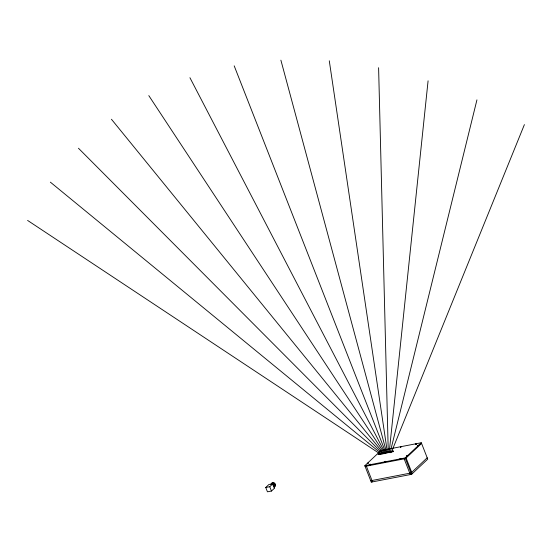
<?xml version="1.0" encoding="UTF-8"?>
<svg xmlns="http://www.w3.org/2000/svg" width="552" height="552" viewBox="0 0 552 552"><rect width="100%" height="100%" fill="white"/><g stroke="black" fill="none" stroke-linecap="round" stroke-linejoin="round"><path stroke-width="0.83" d="M389.167 452.599L428.083 80.813M378.127 454.22L379.134 453.647L393.41 451.032L378.154 454.268M390.091 452.764L476.942 99.877M391.361 452.281L524.4 124.614M273.481 485.484L272.992 484.608M367.701 463.19L368.584 462.845M368.605 462.942L367.756 463.28M369.757 464.549L370.64 464.211M370.661 464.301L369.785 464.632M378.472 453.061L379.355 452.723M379.376 452.812L378.499 453.144M385.234 449.997L386.117 449.652M386.138 449.749L385.275 450.087M384.875 461.638L385.758 461.293M385.779 461.389L384.93 461.727M400.352 447.086L401.235 446.74M401.235 446.858L400.414 447.175M399.993 458.719L400.876 458.374L400.034 458.809M406.762 455.655L407.645 455.31M407.666 455.407L406.789 455.738M415.477 444.167L416.36 443.822M416.38 443.918L415.504 444.25M417.526 445.533L418.409 445.188M418.409 445.305L417.574 445.616M265.747 487.478L268.927 484.49L272.936 483.718L274.641 488.065L271.46 491.052L267.451 491.825L265.747 487.478L269.755 486.705L272.936 483.718M364.837 465.709L380.99 450.522L421.307 442.745L427.731 459.147L411.578 474.334L371.261 482.11L364.837 465.709L405.154 457.932L421.307 442.745M371.261 482.11L371.938 481.475M421.576 443.428L405.423 458.615L365.1 466.392M427.2 457.781L411.047 472.967L370.73 480.744M407.141 456.228L407.652 456.014M378.769 454.565L393.3 451.653M370.261 465.053L370.675 464.901M416.063 444.629L416.498 444.498M274.13 487.906L274.13 487.513M410.578 474.023L412.254 473.699L406.093 457.987M274.068 483.8L273.751 483.352L274.213 483.283M27.6 220.427L380.542 454.213M50.363 182.153L381.777 453.986M78.46 148.24L382.978 453.958M111.442 119.246L383.55 453.44M148.798 95.613L384.661 453.703M189.929 77.715L385.262 453.33M405.154 457.932L411.578 474.334M404.161 458.857L410.322 474.575M234.193 65.84L385.931 453.04M380.99 450.522L381.253 451.205M366.362 466.15L372.524 481.868M269.755 486.705L271.46 491.052M271.432 484.359L272.026 484.373M280.885 60.175L386.655 452.799M329.282 60.803L387.435 452.64M378.603 67.717L388.277 452.564M270.956 484.428A2.291 1.822 46.8 0 1 274.116 483.697A2.291 1.822 46.8 0 1 274.04 487.126M271.515 483.8A2.291 1.822 46.8 0 1 273.606 482.62A2.291 1.822 46.8 0 1 275.572 484.856A2.291 1.822 46.8 0 1 274.082 486.712M272.916 485.07A1.801 1.435 46.8 0 1 273.219 485.436M273.544 486.271A1.801 1.435 46.8 0 1 273.55 486.685M273.199 483.918L273.792 484.18L273.199 483.918M273.958 485.85L274.551 486.112L273.964 485.808"/></g></svg>
